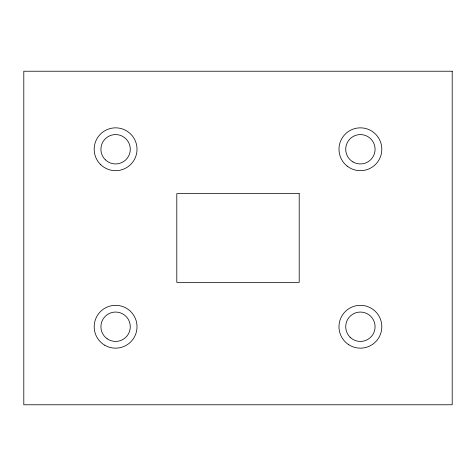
<?xml version="1.0" encoding="UTF-8"?>
<svg xmlns="http://www.w3.org/2000/svg" width="476" height="476" viewBox="0 0 476 476"><rect width="100%" height="100%" fill="white"/><g stroke="black" fill="none" stroke-linecap="round" stroke-linejoin="round"><path stroke-width="0.71" d="M452.2 71.227L23.8 71.227L23.8 404.773L452.2 404.773L452.2 71.227M299.202 193.631L176.798 193.631L176.798 282.369L299.202 282.369L299.202 193.631M107.171 338.769A14.691 14.691 0 0 0 130.234 328.023A14.691 14.691 0 0 0 109.397 313.428A14.691 14.691 0 0 0 107.171 338.769M105.416 159.841A14.691 14.691 0 0 0 129.859 152.79A14.691 14.691 0 0 0 111.527 135.148A14.691 14.691 0 0 0 105.416 159.841M353.055 161.983A14.691 14.691 0 0 0 375.088 149.262A14.691 14.691 0 0 0 353.055 136.541A14.691 14.691 0 0 0 353.055 161.983M350.122 337.234A14.691 14.691 0 0 0 374.624 330.392A14.691 14.691 0 0 0 356.447 312.595A14.691 14.691 0 0 0 350.122 337.234M100.745 164.696A21.42 21.42 0 0 0 136.392 154.408A21.42 21.42 0 0 0 109.659 128.681A21.42 21.42 0 0 0 100.745 164.696M347.2 166.13A21.42 21.42 0 0 0 381.609 152.255A21.42 21.42 0 0 0 352.389 129.395A21.42 21.42 0 0 0 347.2 166.13M348.45 344.517A21.42 21.42 0 0 0 381.77 328.196A21.42 21.42 0 0 0 350.979 307.502A21.42 21.42 0 0 0 348.45 344.517M104.768 345.219A21.42 21.42 0 0 0 137.017 326.887A21.42 21.42 0 0 0 105.017 308.121A21.42 21.42 0 0 0 104.768 345.219"/></g></svg>
